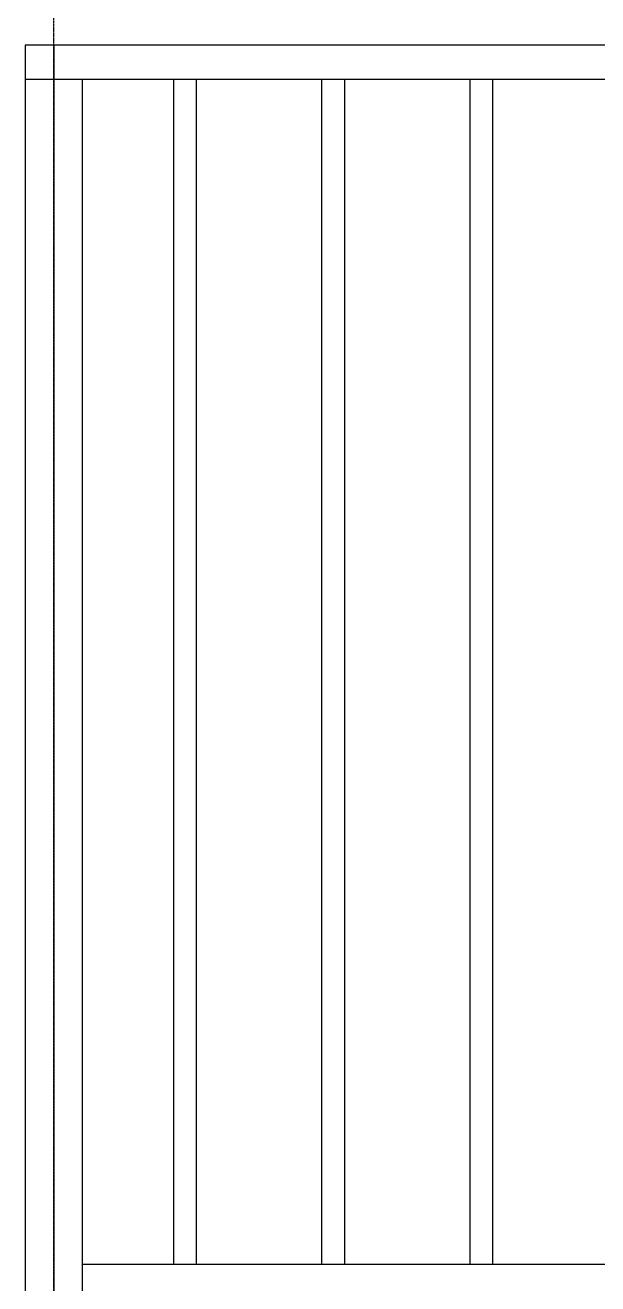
# Model space of a CAD drawing. Extents: x 1332 to 175445, y 256143 to 386027.
# Drawn here: x 77493 to 77995, y 273218 to 274323 of the extents above; entities that cross this region are included whole.
import ezdxf

# ---------------------------------------------------------------- set-up
doc = ezdxf.new("R2010")
doc.units = 0
doc.header["$LTSCALE"] = 10
doc.header["$MEASUREMENT"] = 0
doc.linetypes.add('DOTE', pattern=[2.42, 2, -0.2, 0.02, -0.2])
for name, color, linetype in [('00-Palm-道路中线', 1, 'DOTE'), ('00-园建', 4, 'Continuous'), ('00-填充', 8, 'Continuous')]:
    doc.layers.add(name, color=color, linetype=linetype)

# ---------------------------------------------------------------- blocks, each defined once
blk = doc.blocks.new('L1')
at = {"layer": '00-填充', "color": 8}
for p, q in [((-25, 1200), (1425, 1200)), ((1400, 1200), (1400, 0)), ((1425, 1200), (1425, 0)), ((-25, 1170), (1425, 1170)), ((1015, 1170), (1015, 130)), ((1035, 1170), (1035, 130)), ((1145, 1170), (1145, 130)), ((1165, 1170), (1165, 130)), ((1275, 1170), (1275, 130)), ((1295, 1170), (1295, 130)), ((1375, 130), (25, 130)), ((1360, 130), (40, 130))]:
    blk.add_line(p, q, dxfattribs=at)
blk.add_lwpolyline([(1375, 1170), (1375, 0)], dxfattribs=at)

msp = doc.modelspace()

# ---------------------------------------------------------------- linework, layer by layer
at = {"layer": '00-Palm-道路中线', "ltscale": 0.1}
msp.add_lwpolyline([(77518.2, 272914.8), (77518.2, 274482.9)], dxfattribs=at)

# ---------------------------------------------------------------- block references
at = {"layer": '00-园建', "xscale": -1}
msp.add_blockref('L1', (78918.2, 273105.6), dxfattribs=at)

doc.saveas('drawing.dxf')
